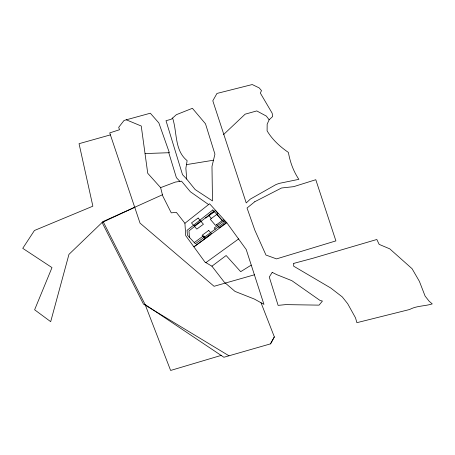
<?xml version="1.0" encoding="UTF-8"?>
<svg xmlns="http://www.w3.org/2000/svg" width="455" height="455" viewBox="0 0 455 455"><rect width="100%" height="100%" fill="white"/><g stroke="black" fill="none" stroke-linecap="round" stroke-linejoin="round"><path stroke-width="0.68" d="M186.721 179.105L185.873 168.236L187.124 160.643C174.31 150.292 177.348 132.348 172.599 118.044L176.381 114.677L192.391 108.307L205.495 123.805L214.931 154.137L211.984 166.422L212.479 200.917L195.161 189.559L186.721 179.105L182.5 174.635L166.007 120.683L171.114 119.324L172.599 118.044M269.144 119.79L267.165 124.175L267.096 130.841C272.323 139.668 280.007 146.664 288.396 152.425C290.097 162.02 293.384 171.216 298.867 179.338L279.421 183.337L276.094 184.497L250.341 199.102L246.229 202.936L212.804 100.782L216.972 93.434L252.241 84.545L259.14 87.872L261.494 90.602L260.345 93.076L272.158 113.193L272.664 116.508L269.144 119.79L266.368 116.099L256.774 110.923L245.16 114.159L223.576 134.555M162.418 194.774L103.097 221.528L145.111 304.531L223.888 357.26L270.532 343.861L274.342 336.905L261.028 302.746M270.515 343.866L274.342 336.905M103.097 221.528L68.955 254.379L50.687 321.668L34.62 309.77L51.995 267.597L22.75 248.333L34.421 230.503L92.865 206.183L79.051 143.695L110.406 134.879M184.918 223.28L209.573 203.777L226.812 222.762L246.218 249.511L263.945 304.367L254.385 299.066L234.985 291.393L224.213 282.077L211.928 266.192L204.955 262.057L185.731 235.65L184.918 223.28L176.369 212.36L171.256 212.849L162.68 195.809L160.621 187.636L147.733 173.287L141.243 126.024L126.274 119.807L124.01 120.49L118.692 127.343L119.523 129.726L109.735 132.905L140.032 223.121L214.06 286.286L254.47 274.78M213.918 211.183L188.996 230.895L189.417 237.328M211.928 266.192L226.146 255.522L240.684 271.68L251.206 265.117M194.149 226.004L200.774 221.158M214.424 211.729L205.757 218.076L205.535 217.814M194.274 242.589L203.635 235.741L204.67 236.953M223.303 221.346L214.231 227.983L215.272 229.195M226.812 222.762L193.949 246.809L210.324 234.854M238.716 238.875L205.796 262.677M134.93 207.201L102.102 222.478L143.462 304.099L228.996 355.793M160.621 187.636L175.391 182.068L181.511 181.158L190.383 191.771L208.583 204.557M221.426 355.338L170.625 370.455L145.111 304.531M126.274 119.807L150.326 113.215L158.858 122.947L169.374 152.698L145.117 153.557M186.669 164.591L213.594 160.2M179.913 181.397L176.392 177.666L168.771 152.715M216.887 214.396L222.188 220.59M211.37 218.434L208.72 215.34L215.346 210.489L217.996 213.588L210.261 219.247L215.562 225.441L223.291 219.782L225.942 222.876L219.316 227.727L216.665 224.628M293.771 263.382L293.646 266.169L330.734 288.004L342.291 296.922L347.677 303.695L355.52 317.863L356.896 322.675L409.602 309.508C416.678 305.675 424.788 306.266 432.25 303.906L429.156 301.227L425.107 296.086L419.385 281.338L412.065 268.7L389.764 248.851L379.163 244.386L376.831 239.489L313.08 258.212L293.771 263.382M272.204 272.38L269.286 277.032L278.107 305.368L285.666 304.623L319.046 305.134L322.424 301.068L319.996 300.425L291.848 280.672L276.919 274.718L272.204 272.38M254.817 201.707L247.037 208.015L254.851 230.213L265.97 255.056L276.515 258.889L335.904 240.894L315.793 179.719L293.663 186.664L281.554 187.989L254.817 201.707M212.798 209.971L187.079 230.315L187.397 235.133L195.36 243.766L224.389 222.523L212.798 209.971M198.124 218.059L191.498 222.91L196.799 229.104L203.419 224.252L198.124 218.059M208.72 230.446L202.094 235.292L204.744 238.392L211.37 233.54L208.72 230.446"/></g></svg>
